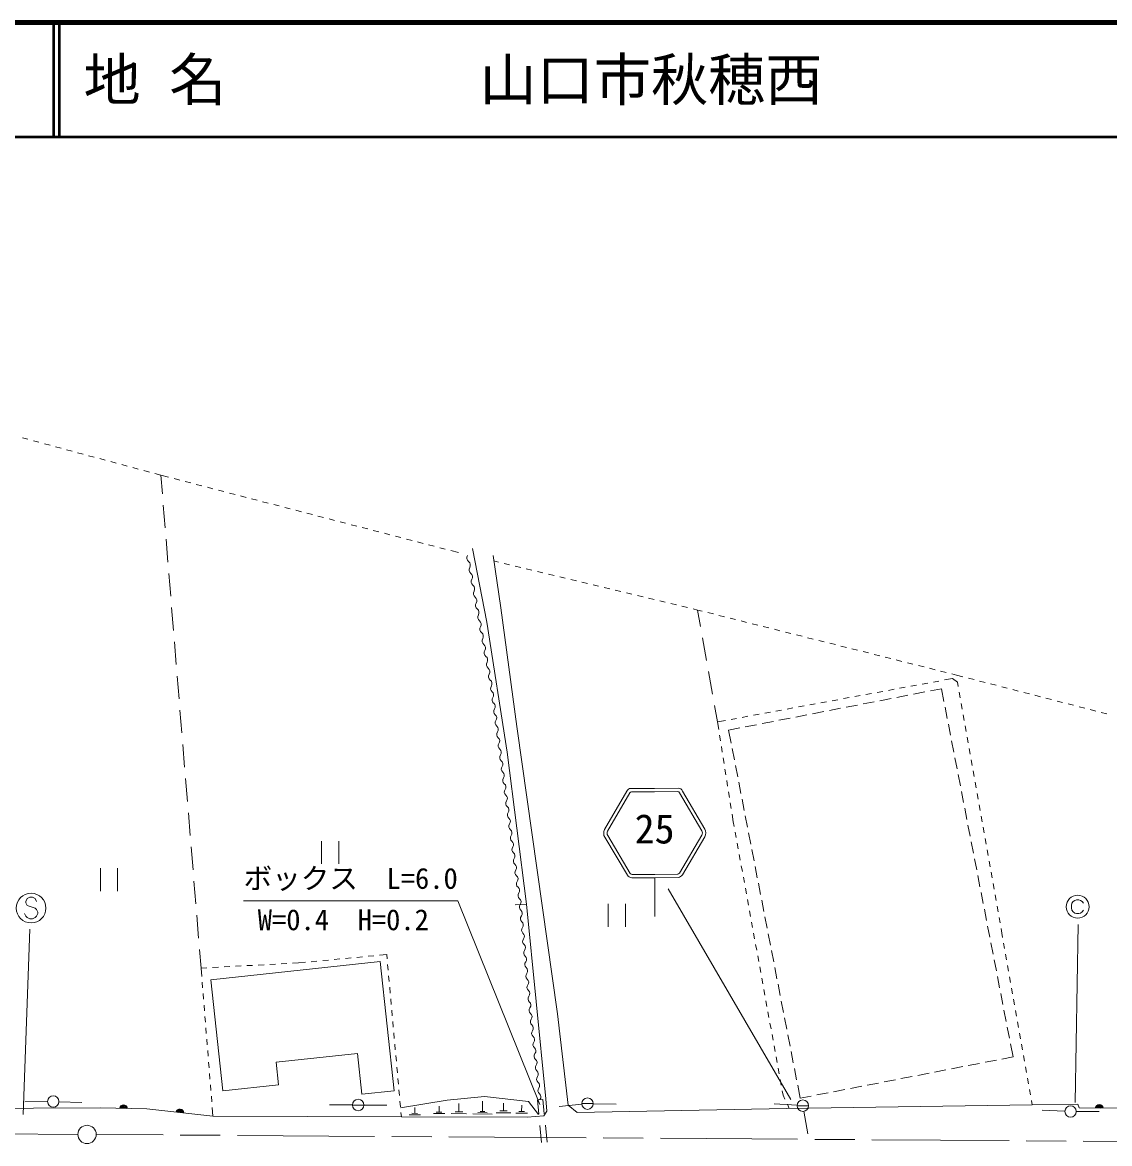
# Model space of a CAD drawing. Units: millimetres, scale not verified. Extents: x 40000 to 680000, y 20000 to 380000.
# Drawn here: x 365038 to 460146, y 281934 to 380000 of the extents above; entities that cross this region are included whole.
import ezdxf
from ezdxf.enums import TextEntityAlignment as Align

# ---------------------------------------------------------------- set-up
doc = ezdxf.new("R2010")
doc.units = ezdxf.units.MM
doc.header["$LTSCALE"] = 1000
doc.linetypes.add('CHAIN', pattern=[18.5, 12, -1.5, 3.5, -1.5])
for name, color, linetype, lineweight in [('M-BGD', 7, 'Continuous', 13), ('M-BMK', 2, 'CHAIN', 13), ('M-BMK-SRVR', 3, 'Continuous', 13), ('M-STR-HTXT', 7, 'Continuous', 13), ('M-STR-STRC', 7, 'Continuous', 13), ('M-TTL', 2, 'Continuous', 140), ('M-TTL-LINE', 7, 'Continuous', 50)]:
    doc.layers.add(name, color=color, linetype=linetype, lineweight=lineweight)
doc.layers.add('M-TTL-TXT', color=7, linetype='Continuous')
doc.styles.add('ＭＳ ゴシック', font='')
doc.styles.get('ＭＳ ゴシック').set_extended_font_data('MS Gothic')

msp = doc.modelspace()

# ---------------------------------------------------------------- linework, layer by layer
at = {"layer": 'M-BGD'}
for p, q in [((365522, 343538), (365040, 343668)), ((366488, 343277), (366005, 343408)), ((367453, 343016), (366971, 343147)), ((368419, 342756), (367936, 342886)), ((369384, 342495), (368901, 342625)), ((370349, 342234), (369867, 342364)), ((371315, 341973), (370832, 342103)), ((372280, 341712), (371797, 341843)), ((373246, 341451), (372763, 341582)), ((374211, 341190), (373728, 341321)), ((375176, 340930), (374694, 341060)), ((376142, 340669), (375659, 340799)), ((377146, 340398), (376624, 340538)), ((377278, 338777), (377146, 340398)), ((377828, 340220), (377146, 340398)), ((378796, 339968), (378312, 340094)), ((379764, 339717), (379280, 339843)), ((380732, 339465), (380248, 339591)), ((381700, 339214), (381216, 339339)), ((382667, 338962), (382184, 339088)), ((383635, 338710), (383151, 338836)), ((384603, 338459), (384119, 338585)), ((385571, 338207), (385087, 338333)), ((377522, 335787), (377359, 337781)), ((386539, 337956), (386055, 338081)), ((387507, 337704), (387023, 337830)), ((388474, 337452), (387990, 337578)), ((389442, 337201), (388958, 337326)), ((390410, 336949), (389926, 337075)), ((391378, 336697), (390894, 336823)), ((392346, 336446), (391862, 336572)), ((393314, 336194), (392830, 336320)), ((394281, 335943), (393797, 336068)), ((395249, 335691), (394765, 335817)), ((396217, 335439), (395733, 335565)), ((377766, 332797), (377603, 334791)), ((397185, 335188), (396701, 335314)), ((398153, 334936), (397669, 335062)), ((399120, 334684), (398637, 334810)), ((400088, 334433), (399604, 334559)), ((401056, 334181), (400572, 334307)), ((402024, 333930), (401540, 334055)), ((403190, 333626), (402508, 333804)), ((406691, 332797), (406288, 332894)), ((407663, 332563), (407177, 332680)), ((408635, 332329), (408149, 332446)), ((378010, 329807), (377847, 331801)), ((409607, 332095), (409121, 332212)), ((410579, 331860), (410093, 331978)), ((411552, 331626), (411066, 331743)), ((412524, 331392), (412038, 331509)), ((413496, 331158), (413010, 331275)), ((414468, 330924), (413982, 331041)), ((415440, 330690), (414954, 330807)), ((416413, 330456), (415927, 330573)), ((417385, 330221), (416899, 330339)), ((418357, 329987), (417871, 330104)), ((419329, 329753), (418843, 329870)), ((420301, 329519), (419815, 329636)), ((378254, 326817), (378091, 328810)), ((421274, 329285), (420788, 329402)), ((422246, 329051), (421760, 329168)), ((423218, 328817), (422732, 328934)), ((424107, 328603), (423704, 328700)), ((424107, 328603), (424363, 327156)), ((424516, 328500), (424107, 328603)), ((425486, 328256), (425001, 328378)), ((426455, 328013), (425971, 328135)), ((427425, 327769), (426940, 327891)), ((428395, 327525), (427910, 327647)), ((429365, 327282), (428880, 327404)), ((430335, 327038), (429850, 327160)), ((431305, 326795), (430820, 326916)), ((432275, 326551), (431790, 326673)), ((378498, 323827), (378335, 325820)), ((424538, 326171), (424887, 324202)), ((433245, 326307), (432760, 326429)), ((434214, 326064), (433729, 326185)), ((435184, 325820), (434699, 325942)), ((436154, 325576), (435669, 325698)), ((437124, 325333), (436639, 325455)), ((438094, 325089), (437609, 325211)), ((439064, 324846), (438579, 324967)), ((440034, 324602), (439549, 324724)), ((441004, 324358), (440519, 324480)), ((441973, 324115), (441488, 324236)), ((442943, 323871), (442458, 323993)), ((443913, 323627), (443428, 323749)), ((378742, 320837), (378579, 322830)), ((425062, 323218), (425411, 321248)), ((444883, 323384), (444398, 323506)), ((445853, 323140), (445368, 323262)), ((446747, 322916), (446338, 323018)), ((447317, 322768), (446747, 322916)), ((448285, 322518), (447801, 322643)), ((440796, 321576), (441288, 321667)), ((441780, 321758), (442271, 321848)), ((442763, 321939), (443255, 322030)), ((443746, 322120), (444238, 322211)), ((445439, 321721), (444473, 321533)), ((444730, 322302), (445221, 322393)), ((445659, 320590), (445439, 321721)), ((445713, 322483), (446407, 322611)), ((446407, 322611), (446844, 322299)), ((446844, 322299), (446913, 321909)), ((449253, 322268), (448769, 322393)), ((450222, 322018), (449738, 322143)), ((451190, 321768), (450706, 321893)), ((435879, 320669), (436371, 320760)), ((436863, 320850), (437354, 320941)), ((437846, 321032), (438338, 321122)), ((438829, 321213), (439321, 321304)), ((439813, 321395), (440304, 321485)), ((441038, 320865), (440056, 320674)), ((442510, 321151), (441528, 320961)), ((443982, 321438), (443001, 321247)), ((447000, 321416), (447087, 320924)), ((452158, 321518), (451674, 321643)), ((453126, 321268), (452642, 321393)), ((454095, 321018), (453611, 321143)), ((455063, 320768), (454579, 320893)), ((378986, 317847), (378823, 319840)), ((425586, 320264), (425843, 318817)), ((430962, 319762), (431454, 319852)), ((431946, 319943), (432437, 320034)), ((432929, 320125), (433421, 320215)), ((433912, 320306), (434404, 320397)), ((435148, 319720), (434166, 319529)), ((434896, 320487), (435387, 320578)), ((436620, 320007), (435639, 319816)), ((438093, 320293), (437111, 320102)), ((439565, 320579), (438583, 320388)), ((445946, 319117), (445755, 320099)), ((447174, 320431), (447261, 319939)), ((456031, 320518), (455547, 320643)), ((456999, 320268), (456515, 320393)), ((457968, 320018), (457483, 320143)), ((458936, 319768), (458452, 319893)), ((425843, 318817), (426537, 318945)), ((425949, 318144), (425843, 318817)), ((427029, 319036), (427520, 319127)), ((428012, 319217), (428504, 319308)), ((428995, 319399), (429487, 319489)), ((430730, 318862), (429749, 318671)), ((429979, 319580), (430470, 319671)), ((432203, 319148), (431221, 318957)), ((433675, 319434), (432694, 319243)), ((447348, 319447), (447435, 318954)), ((459904, 319518), (459420, 319643)), ((427786, 318289), (426819, 318101)), ((426819, 318101), (427039, 316970)), ((429258, 318575), (428276, 318385)), ((446232, 317645), (446041, 318627)), ((447522, 318462), (447609, 317970)), ((379230, 314857), (379067, 316850)), ((426106, 317157), (426027, 317651)), ((446518, 316173), (446327, 317154)), ((447695, 317477), (447782, 316985)), ((426262, 316169), (426184, 316663)), ((427135, 316480), (427325, 315498)), ((447869, 316492), (447956, 316000)), ((426419, 315181), (426341, 315675)), ((427421, 315007), (427612, 314025)), ((446804, 314700), (446613, 315682)), ((448043, 315508), (448130, 315015)), ((379474, 311867), (379311, 313860)), ((426576, 314194), (426497, 314688)), ((447090, 313228), (446900, 314209)), ((448217, 314523), (448304, 314030)), ((426732, 313206), (426654, 313700)), ((427707, 313535), (427898, 312553)), ((448391, 313538), (448478, 313046)), ((426889, 312219), (426811, 312712)), ((427993, 312062), (428184, 311081)), ((447377, 311755), (447186, 312737)), ((448565, 312553), (448652, 312061)), ((379718, 308877), (379555, 310870)), ((427046, 311231), (426967, 311725)), ((447663, 310283), (447472, 311264)), ((448739, 311568), (448825, 311076)), ((427230, 310064), (427124, 310737)), ((427301, 309677), (427230, 310064)), ((428280, 310590), (428470, 309608)), ((448912, 310584), (448999, 310091)), ((427480, 308694), (427391, 309186)), ((428566, 309117), (428757, 308136)), ((447949, 308810), (447758, 309792)), ((449086, 309599), (449173, 309107)), ((391214, 308390), (391214, 306390)), ((392714, 308390), (392714, 306390)), ((427659, 307710), (427570, 308202)), ((448235, 307338), (448044, 308320)), ((449260, 308614), (449347, 308122)), ((379962, 305887), (379799, 307880)), ((427838, 306726), (427749, 307218)), ((428852, 307645), (429043, 306663)), ((449434, 307629), (449521, 307137)), ((371867, 306021), (371867, 304021)), ((373367, 306021), (373367, 304021)), ((428018, 305742), (427928, 306234)), ((429138, 306172), (429329, 305191)), ((448522, 305865), (448331, 306847)), ((449608, 306645), (449695, 306152)), ((428197, 304758), (428107, 305250)), ((448808, 304393), (448617, 305375)), ((449782, 305660), (449868, 305167)), ((380206, 302897), (380043, 304890)), ((428376, 303775), (428286, 304266)), ((429424, 304700), (429615, 303718)), ((449955, 304675), (450042, 304183)), ((428555, 302791), (428465, 303283)), ((429711, 303228), (429901, 302246)), ((449094, 302921), (448903, 303902)), ((450129, 303690), (450216, 303198)), ((416285, 302902), (416285, 300902)), ((417785, 302902), (417785, 300902)), ((428734, 301807), (428645, 302299)), ((449380, 301448), (449189, 302430)), ((450303, 302706), (450390, 302213)), ((380450, 299907), (380287, 301900)), ((428913, 300823), (428824, 301315)), ((429997, 301755), (430188, 300774)), ((450477, 301721), (450564, 301228)), ((429092, 299839), (429003, 300331)), ((430283, 300283), (430474, 299301)), ((449666, 299976), (449476, 300957)), ((450651, 300736), (450720, 300345)), ((450720, 300345), (450786, 299969)), ((429272, 298855), (429182, 299347)), ((449953, 298503), (449762, 299485)), ((450874, 299477), (450961, 298984)), ((380664, 297290), (380531, 298910)), ((393297, 298127), (393794, 298176)), ((394292, 298224), (394790, 298272)), ((395287, 298320), (395785, 298369)), ((396283, 298417), (396908, 298478)), ((396908, 298478), (396943, 298092)), ((429451, 297872), (429361, 298363)), ((430569, 298810), (430760, 297829)), ((451048, 298492), (451135, 298000)), ((380664, 297290), (381181, 297316)), ((380724, 296545), (380664, 297290)), ((381680, 297342), (382179, 297368)), ((382679, 297393), (383178, 297419)), ((383677, 297445), (384177, 297471)), ((384676, 297496), (385175, 297522)), ((385675, 297548), (386174, 297574)), ((386673, 297599), (387173, 297625)), ((387672, 297651), (388171, 297676)), ((388671, 297702), (389188, 297729)), ((389188, 297729), (389813, 297789)), ((390311, 297838), (390808, 297886)), ((391306, 297934), (391804, 297983)), ((392301, 298031), (392799, 298079)), ((396988, 297594), (397033, 297096)), ((429630, 296888), (429540, 297380)), ((430856, 297338), (431046, 296356)), ((450239, 297031), (450048, 298012)), ((451223, 297507), (451310, 297015)), ((397078, 296598), (397123, 296100)), ((429809, 295904), (429719, 296396)), ((450525, 295558), (450334, 296540)), ((451397, 296523), (451484, 296030)), ((380804, 295548), (380764, 296047)), ((397167, 295602), (397212, 295104)), ((429988, 294920), (429899, 295412)), ((431142, 295865), (431333, 294884)), ((451571, 295538), (451659, 295046)), ((380884, 294551), (380844, 295050)), ((397257, 294606), (397302, 294108)), ((430167, 293936), (430078, 294428)), ((431428, 294393), (431619, 293411)), ((450811, 294086), (450620, 295068)), ((451746, 294553), (451833, 294061)), ((380964, 293555), (380924, 294053)), ((397347, 293610), (397392, 293112)), ((430346, 292952), (430257, 293444)), ((451098, 292614), (450907, 293595)), ((451920, 293569), (452008, 293076)), ((381045, 292558), (381004, 293056)), ((397437, 292614), (397482, 292116)), ((430526, 291969), (430436, 292461)), ((431714, 292921), (431905, 291939)), ((452095, 292584), (452182, 292092)), ((381125, 291561), (381085, 292059)), ((397526, 291618), (397571, 291120)), ((430705, 290985), (430615, 291477)), ((432000, 291448), (432191, 290466)), ((451384, 291141), (451193, 292123)), ((452269, 291599), (452357, 291107)), ((381205, 290564), (381165, 291063)), ((397616, 290622), (397661, 290124)), ((430884, 290001), (430794, 290493)), ((451699, 289519), (451479, 290650)), ((452444, 290615), (452531, 290122)), ((381285, 289568), (381245, 290066)), ((397706, 289626), (397751, 289128)), ((431063, 289017), (430973, 289509)), ((432287, 289976), (432477, 288994)), ((450733, 289331), (451699, 289519)), ((452618, 289630), (452705, 289138)), ((381366, 288571), (381325, 289069)), ((397796, 288631), (397840, 288133)), ((431242, 288033), (431153, 288525)), ((432573, 288503), (432764, 287522)), ((444843, 288187), (445825, 288377)), ((446315, 288473), (447297, 288664)), ((447788, 288759), (448770, 288950)), ((449260, 289045), (450242, 289236)), ((452793, 288645), (452880, 288153)), ((381446, 287574), (381406, 288072)), ((397885, 287635), (397930, 287137)), ((431421, 287050), (431332, 287541)), ((440426, 287328), (441407, 287519)), ((441898, 287614), (442880, 287805)), ((443371, 287900), (444352, 288091)), ((452967, 287661), (453054, 287168)), ((381526, 286577), (381486, 287076)), ((397975, 286639), (398020, 286141)), ((431581, 286171), (431511, 286558)), ((432859, 287031), (433079, 285900)), ((434536, 286183), (435518, 286374)), ((436008, 286469), (436990, 286660)), ((437481, 286755), (438462, 286946)), ((438953, 287042), (439935, 287232)), ((453142, 286676), (453229, 286184)), ((367237, 285605), (365237, 285584)), ((368236, 285593), (370235, 285524)), ((381606, 285580), (381566, 286079)), ((398065, 285643), (398110, 285145)), ((403221, 284722), (403227, 285431)), ((405292, 284748), (405301, 285640)), ((407127, 284789), (407134, 285465)), ((410089, 285770), (410567, 285797)), ((410089, 285770), (410214, 284503)), ((410567, 285797), (410693, 284530)), ((413970, 285377), (411981, 285170)), ((413968, 285429), (414968, 285429)), ((414967, 285419), (416967, 285378)), ((432810, 285283), (430815, 285424)), ((431747, 285819), (431581, 286171)), ((433079, 285900), (434045, 286088)), ((453316, 285691), (453383, 285315)), ((381706, 284337), (381646, 285082)), ((393913, 285309), (391913, 285324)), ((393913, 285306), (394913, 285306)), ((394913, 285306), (396913, 285306)), ((398155, 284647), (398189, 284261)), ((399850, 284445), (398869, 284455)), ((399606, 284578), (399116, 284583)), ((399361, 284581), (399366, 285104)), ((401979, 284556), (400999, 284566)), ((401736, 284689), (401246, 284694)), ((401491, 284692), (401495, 285214)), ((403884, 284539), (402554, 284551)), ((403553, 284719), (402888, 284725)), ((406126, 284518), (404455, 284533)), ((405709, 284633), (404874, 284641)), ((405501, 284747), (405084, 284750)), ((407759, 284614), (406492, 284626)), ((407444, 284786), (406811, 284792)), ((409225, 284595), (408198, 284604)), ((408970, 284734), (408456, 284739)), ((408713, 284737), (408718, 285284)), ((432126, 285015), (431960, 285367)), ((432808, 285248), (433808, 285248)), ((433397, 284756), (433751, 282787)), ((456237, 284763), (454240, 284861)), ((457237, 284738), (459237, 284735)), ((410313, 283508), (410462, 282015)), ((410792, 283535), (410940, 282043))]:
    msp.add_line(p, q, dxfattribs=at)
for points in [[(409137, 302885), (407432, 316164), (405677, 327535), (404413, 333992)], [(406216, 333378), (406892, 328807), (408296, 318419), (411840, 293291), (412769, 285286), (413564, 284655), (431884, 285011), (453383, 285315), (457356, 285382)], [(381706, 284337), (398189, 284261), (409188, 284230), (410654, 284355), (410903, 284760), (410841, 285852), (409137, 302885), (408131, 302812)], [(278183, 300462), (277900, 286200), (278110, 285686), (314754, 285874), (317129, 287068), (318088, 287348), (346535, 286924), (348458, 284952), (371833, 285063)], [(398117, 285067), (402201, 285728), (405461, 286056), (409298, 285619), (410187, 284480)], [(475999, 284970), (457497, 285054), (457356, 285382)], [(381706, 284337), (375927, 284969), (371833, 285063)]]:
    msp.add_lwpolyline(points, dxfattribs=at)
msp.add_lwpolyline([(382583, 286550), (381529, 296267), (396341, 297873), (397568, 286560), (394732, 286252), (394344, 289824), (387227, 289052), (387441, 287077)], close=True, dxfattribs=at)
for centre in [(367737, 285610), (394413, 285306), (414468, 285429), (433308, 285248), (456737, 284739)]:
    msp.add_circle(centre, 500, dxfattribs=at)
for centre, radius, start, end in [((404319, 333157), 397, 148.79244, 231.93362), ((403829, 332532), 397, 328.79244, 51.93362), ((404508, 332120), 397, 148.79244, 231.93362), ((404019, 331495), 397, 328.79244, 51.93362), ((404698, 331084), 397, 148.79244, 231.93362), ((404208, 330458), 397, 328.79244, 51.93362), ((404888, 330047), 397, 148.79244, 231.93362), ((404398, 329422), 397, 328.79244, 51.93362), ((405077, 329010), 397, 148.79244, 231.93362), ((404587, 328385), 397, 328.79244, 51.93362), ((405267, 327974), 397, 148.79244, 231.93362), ((404777, 327349), 397, 328.79244, 51.93362), ((405456, 326937), 397, 148.79244, 231.93362), ((404967, 326312), 397, 328.79244, 51.93362), ((405646, 325900), 397, 148.79244, 231.93362), ((405156, 325275), 397, 328.79244, 51.93362), ((405835, 324864), 397, 148.79244, 231.93362), ((405346, 324239), 397, 328.79244, 51.93362), ((406025, 323827), 397, 148.79244, 231.93362), ((405535, 323202), 397, 328.79244, 51.93362), ((406214, 322791), 397, 148.79244, 231.93362), ((405725, 322165), 397, 328.79244, 51.93362), ((406367, 321744), 372, 144.51066, 230.56407), ((406500, 320738), 372, 144.51066, 230.56407), ((405895, 321170), 372, 324.51066, 50.56407), ((406633, 319732), 372, 144.51066, 230.56407), ((406028, 320164), 372, 324.51066, 50.56407), ((406766, 318726), 372, 144.51066, 230.56407), ((406161, 319158), 372, 324.51066, 50.56407), ((406900, 317720), 372, 144.51066, 230.56407), ((406294, 318152), 372, 324.51066, 50.56407), ((407033, 316714), 372, 144.51066, 230.56407), ((406427, 317146), 372, 324.51066, 50.56407), ((407166, 315708), 372, 144.51066, 230.56407), ((406560, 316140), 372, 324.51066, 50.56407), ((407299, 314702), 372, 144.51066, 230.56407), ((406693, 315134), 372, 324.51066, 50.56407), ((407432, 313696), 372, 144.51066, 230.56407), ((406827, 314128), 372, 324.51066, 50.56407), ((407565, 312690), 372, 144.51066, 230.56407), ((406960, 313122), 372, 324.51066, 50.56407), ((407698, 311684), 372, 144.51066, 230.56407), ((407093, 312116), 372, 324.51066, 50.56407), ((407831, 310678), 372, 144.51066, 230.56407), ((407226, 311110), 372, 324.51066, 50.56407), ((407359, 310104), 372, 324.51066, 50.56407), ((407964, 309672), 372, 144.51066, 230.56407), ((407492, 309098), 372, 324.51066, 50.56407), ((408098, 308666), 372, 144.51066, 230.56407), ((407625, 308092), 372, 324.51066, 50.56407), ((408231, 307660), 372, 144.51066, 230.56407), ((407758, 307086), 372, 324.51066, 50.56407), ((408364, 306654), 372, 144.51066, 230.56407), ((407891, 306080), 372, 324.51066, 50.56407), ((408497, 305648), 372, 144.51066, 230.56407), ((408025, 305074), 372, 324.51066, 50.56407), ((408630, 304642), 372, 144.51066, 230.56407), ((408158, 304068), 372, 324.51066, 50.56407), ((408763, 303636), 372, 144.51066, 230.56407), ((408291, 303062), 372, 324.51066, 50.56407), ((408883, 302620), 367, 142.06252, 228.65404), ((408398, 302068), 367, 322.06252, 48.65404), ((408977, 301616), 367, 142.06252, 228.65404), ((408492, 301065), 367, 322.06252, 48.65404), ((409072, 300613), 367, 142.06252, 228.65404), ((408586, 300061), 367, 322.06252, 48.65404), ((409166, 299610), 367, 142.06252, 228.65404), ((408680, 299058), 367, 322.06252, 48.65404), ((409260, 298606), 367, 142.06252, 228.65404), ((408774, 298055), 367, 322.06252, 48.65404), ((409354, 297603), 367, 142.06252, 228.65404), ((408868, 297051), 367, 322.06252, 48.65404), ((409448, 296599), 367, 142.06252, 228.65404), ((408963, 296048), 367, 322.06252, 48.65404), ((409542, 295596), 367, 142.06252, 228.65404), ((409057, 295044), 367, 322.06252, 48.65404), ((409636, 294593), 367, 142.06252, 228.65404), ((409151, 294041), 367, 322.06252, 48.65404), ((409735, 293593), 369, 143.00899, 229.43297), ((409255, 293033), 369, 323.00899, 49.43297), ((409845, 292589), 369, 143.00899, 229.43297), ((409365, 292029), 369, 323.00899, 49.43297), ((409954, 291585), 369, 143.00899, 229.43297), ((409474, 291025), 369, 323.00899, 49.43297), ((410063, 290581), 369, 143.00899, 229.43297), ((409584, 290021), 369, 323.00899, 49.43297), ((410173, 289577), 369, 143.00899, 229.43297), ((409693, 289017), 369, 323.00899, 49.43297), ((410282, 288573), 369, 143.00899, 229.43297), ((410392, 287569), 369, 143.00899, 229.43297), ((409803, 288013), 369, 323.00899, 49.43297), ((410501, 286565), 369, 143.00899, 229.43297), ((409912, 287009), 369, 323.00899, 49.43297), ((410022, 286005), 369, 323.00899, 49.43297), ((373879, 284962), 354, 7.48802, 169.8932), ((373879, 284962), 283, 9.71206, 167.66916), ((373879, 284962), 212, 13.45839, 163.92283), ((373879, 284962), 142, 21.17012, 156.2111), ((373879, 284962), 100, 31.48778, 145.89344), ((378811, 284599), 354, 2.55908, 164.96426), ((378811, 284599), 283, 4.78312, 162.74022), ((378811, 284599), 212, 8.52944, 158.99389), ((378811, 284599), 142, 16.24117, 151.28216), ((378811, 284599), 100, 26.55884, 140.9645), ((459248, 284992), 354, 8.5378, 170.94298), ((459248, 284992), 283, 10.76184, 168.71894), ((459248, 284992), 212, 14.50817, 164.97261), ((459248, 284992), 142, 22.2199, 157.26088), ((459248, 284992), 100, 32.53756, 146.94322)]:
    msp.add_arc(centre, radius, start, end, dxfattribs=at)
at = {"layer": 'M-BMK'}
for p, q in [((369892, 282738), (271565, 283298)), ((469848, 282064), (371492, 282729))]:
    msp.add_line(p, q, dxfattribs=at)
at = {"layer": 'M-BMK-SRVR'}
msp.add_circle((370692, 282734), 800, dxfattribs=at)
at = {"layer": 'M-STR-HTXT'}
for p, q in [((403139, 303165), (384389, 303165)), ((410302, 285364), (403139, 303165))]:
    msp.add_line(p, q, dxfattribs=at)
at = {"layer": 'M-STR-STRC'}
for p, q in [((417904, 312752), (415973, 309410)), ((418164, 312602), (416233, 309260)), ((422521, 312620), (424480, 309294)), ((422780, 312773), (424738, 309446)), ((424476, 308910), (422524, 305587)), ((415982, 308722), (417962, 305415)), ((416239, 308876), (418219, 305569)), ((424735, 308758), (422783, 305435)), ((420374, 305180), (420374, 301794)), ((432272, 285790), (421533, 304215)), ((365443, 303358), (365325, 303122)), ((365325, 303122), (365325, 303003)), ((365679, 303476), (365443, 303358)), ((365915, 303476), (365679, 303476)), ((366152, 303358), (365915, 303476)), ((366270, 303122), (366152, 303358)), ((456956, 303099), (456856, 302949)), ((457106, 303199), (456956, 303099)), ((457256, 303249), (457106, 303199)), ((457456, 303249), (457256, 303249)), ((457606, 303199), (457456, 303249)), ((457756, 303099), (457606, 303199)), ((457856, 302949), (457756, 303099)), ((365325, 301822), (365206, 302058)), ((365325, 303003), (365443, 302767)), ((365443, 302767), (366152, 302531)), ((366152, 302531), (366270, 302413)), ((366270, 302413), (366388, 302176)), ((366388, 302058), (366270, 301822)), ((366388, 302176), (366388, 302058)), ((456856, 302949), (456806, 302749)), ((456806, 302749), (456806, 302549)), ((456806, 302549), (456856, 302349)), ((456856, 302349), (456956, 302199)), ((456956, 302199), (457106, 302099)), ((457106, 302099), (457256, 302049)), ((457256, 302049), (457456, 302049)), ((457456, 302049), (457606, 302099)), ((457606, 302099), (457756, 302199)), ((457756, 302199), (457856, 302349)), ((365443, 301703), (365325, 301822)), ((365679, 301585), (365443, 301703)), ((365915, 301585), (365679, 301585)), ((366152, 301703), (365915, 301585)), ((366270, 301822), (366152, 301703)), ((457145, 285527), (457408, 301109)), ((365679, 300688), (365100, 284474))]:
    msp.add_line(p, q, dxfattribs=at)
for points in [[(422405, 313023), (420341, 313005), (418277, 313005)], [(422372, 312722), (420343, 312705), (418312, 312705)], [(422407, 305196), (420374, 305180), (418339, 305180)], [(422367, 305496), (420372, 305480), (418376, 305480)]]:
    msp.add_lwpolyline(points, dxfattribs=at)
for centre, radius in [((365797, 302531), 1300), ((457356, 302649), 1000)]:
    msp.add_circle(centre, radius, dxfattribs=at)
for centre, radius, start, end in [((418294, 312579), 427, 92.29572, 156.02366), ((422391, 312596), 427, 24.44946, 88.1774), ((418334, 312515), 191, 96.53703, 152.95737), ((422352, 312532), 191, 27.51575, 83.93609), ((416600, 309074), 711, 151.80974, 209.66878), ((416600, 309074), 412, 151.80974, 209.66878), ((424114, 309105), 412, 330.80435, 28.66338), ((424114, 309105), 711, 330.80435, 28.66338), ((418452, 305781), 612, 216.76349, 259.34701), ((418388, 305683), 203, 214.0004, 273.155), ((422354, 305699), 203, 267.31812, 326.47272), ((422289, 305797), 612, 281.12611, 323.70964)]:
    msp.add_arc(centre, radius, start, end, dxfattribs=at)
at = {"layer": 'M-TTL'}
msp.add_line((680000, 380000), (40000, 380000), dxfattribs=at)
at = {"layer": 'M-TTL-LINE'}
for p, q in [((367750, 380000), (367750, 370000)), ((368250, 380000), (368250, 370000)), ((40000, 370000), (680000, 370000))]:
    msp.add_line(p, q, dxfattribs=at)

# ---------------------------------------------------------------- texts
at = {"layer": 'M-STR-HTXT', "style": 'ＭＳ ゴシック'}
msp.add_text('ボックス\u3000L=6.0', height=1833, dxfattribs=at).set_placement((384389, 303665), align=Align.BOTTOM_LEFT)
msp.add_text('W=0.4\u3000H=0.2', height=1833, dxfattribs=at).set_placement((393111, 300047), align=Align.BOTTOM_CENTER)
at = {"layer": 'M-STR-STRC', "style": 'ＭＳ ゴシック'}
msp.add_text('25', height=2566, dxfattribs=at).set_placement((418597, 307414), align=Align.BOTTOM_LEFT)
at = {"layer": 'M-TTL-TXT', "style": 'ＭＳ ゴシック'}
for s, p in [('地 名', (370380, 375000)), ('山口市秋穂西', (405024, 375000))]:
    msp.add_text(s, height=3666, dxfattribs=at).set_placement(p, align=Align.MIDDLE_LEFT)

doc.saveas('drawing.dxf')
